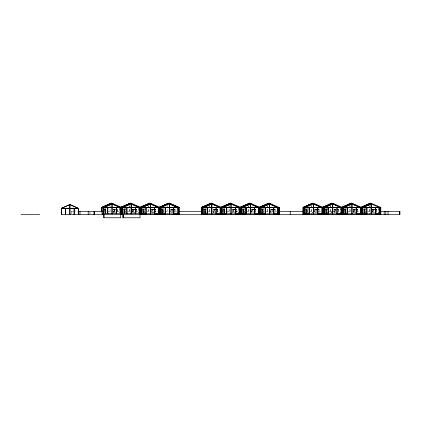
<?xml version="1.0" encoding="UTF-8"?>
<svg xmlns="http://www.w3.org/2000/svg" width="421" height="421" viewBox="0 0 421 421"><rect width="100%" height="100%" fill="white"/><g stroke="black" fill="none" stroke-linecap="round" stroke-linejoin="round"><path stroke-width="0.32" stroke-dasharray="2.1 1.58" d="M103.898 208.716L105.903 208.716M123.69 208.716L125.048 208.716L125.048 212.6M142.83 208.716L144.187 208.716L144.187 213.252M161.338 208.716L163.343 208.716L163.343 213.252M204.322 208.716L205.68 208.716L205.68 213.252M222.883 208.716L224.888 208.716L224.888 213.252M242.796 208.716L244.159 208.716L244.159 213.252M262.009 208.716L263.367 208.716L263.367 213.252M305.446 208.716L307.388 208.716L307.388 213.252M325.238 208.716L326.596 208.716L326.596 213.252M343.868 208.716L345.804 208.716L345.804 213.252M363.655 208.716L365.018 208.716L365.018 213.252M103.103 209.153L105.497 209.153M122.248 209.153L124.642 209.153M141.388 209.153L143.782 209.153M160.543 209.153L162.938 209.153L162.938 213.305M202.885 209.153L205.274 209.153M222.088 209.153L224.477 209.153M241.359 209.153L243.748 209.153M261.162 209.153L262.962 209.153M304.588 209.153L306.977 209.153M323.796 209.153L326.191 209.153M343.004 209.153L345.399 209.153M362.218 209.153L364.607 209.153M104.213 209.258L105.376 209.258L105.376 213.9M115.191 209.274L113.333 209.221L113.349 212.337L116.359 212.284M117.596 209.221L117.622 212.337M132.478 209.221L136.767 209.221L136.757 212.337L132.478 212.337L132.478 209.221L132.504 212.337M142.498 209.258L143.661 209.258L143.661 213.9M161.653 209.258L162.816 209.258L162.816 213.9M203.996 209.258L205.153 209.258L205.153 213.9M217.399 209.221L213.11 209.221L213.126 212.337L217.399 212.337L217.399 209.221L217.394 212.337M223.198 209.258L224.361 209.258L224.361 213.9M242.47 209.258L243.633 209.258L243.633 213.9M251.59 209.221L255.873 209.221L255.868 212.337L251.59 212.337L251.59 209.221L251.605 212.337M270.798 209.221L275.087 209.221L275.076 212.337L270.798 212.337L270.798 209.221L270.814 212.337M305.699 209.258L306.862 209.258L306.862 213.9M334.027 209.221L338.316 209.221L338.305 212.337L334.027 212.337L334.027 209.221L334.048 212.337M344.115 209.258L345.278 209.258L345.278 213.9M353.235 209.221L357.524 209.221L357.518 212.337L353.235 212.337L353.235 209.221L353.261 212.337M372.448 209.221L376.732 209.221L376.727 212.337L372.448 212.337L372.448 209.221L372.469 212.337M103.166 209.363L105.276 209.363M122.832 209.363L124.421 209.363M141.451 209.363L143.561 209.363L143.535 213.9L143.561 209.148M160.601 209.363L162.711 209.363M202.943 209.363L205.053 209.363L205.027 213.9L205.053 209.148M222.146 209.363L224.256 209.363L224.23 213.9L224.256 209.148M241.417 209.363L243.527 209.363M261.146 209.363L262.741 209.363M304.646 209.363L306.756 209.363M324.375 209.363L325.97 209.363M343.068 209.363L345.178 209.363M362.797 209.363L364.386 209.363M113.433 209.732L116.333 209.711M132.578 209.732L135.473 209.711M135.578 209.732L136.678 209.732L136.667 209.274M151.718 209.732L154.612 209.711M154.718 209.732L155.817 209.732L155.807 209.274M173.768 209.711L170.868 209.732L170.879 209.274M216.11 209.711L213.21 209.732L213.21 209.274M216.21 209.732L217.31 209.732M235.313 209.711L232.413 209.732L232.413 209.274M254.584 209.711L251.684 209.732L251.695 209.274M254.684 209.732L255.784 209.732L255.784 209.274M273.792 209.711L270.898 209.732L270.903 209.274M273.892 209.732L274.997 209.732L274.987 209.274M317.813 209.711L314.913 209.732L314.913 209.274M317.913 209.732L319.013 209.732L319.007 209.274M334.127 209.732L337.021 209.711M337.121 209.732L338.226 209.732L338.226 209.274M353.335 209.732L356.234 209.711M356.334 209.732L357.434 209.732L357.434 209.274M372.543 209.732L375.443 209.711M375.543 209.732L376.642 209.732L376.642 209.274M113.349 209.805L115.18 209.805M132.494 209.795L136.757 209.795M151.634 209.795L155.896 209.795M170.789 209.805L175.052 209.805M213.126 209.805L217.394 209.795M232.334 209.795L236.597 209.795M251.605 209.795L255.868 209.795M270.814 209.795L275.076 209.805M314.834 209.805L319.097 209.795M334.042 209.795L338.305 209.805M353.251 209.795L357.518 209.795M372.464 209.795L376.727 209.805M116.349 209.863L113.433 209.863L113.438 212.284M132.578 209.863L135.494 209.863M135.604 209.884L136.651 209.884M154.633 209.863L151.718 209.863L151.723 212.284M154.744 209.884L155.791 209.884M173.789 209.863L170.868 209.863L170.879 212.284L173.768 212.263M216.126 209.863L213.21 209.863L213.221 212.284L216.11 212.263M216.236 209.884L217.283 209.884M235.334 209.863L232.413 209.863L232.424 212.284L235.313 212.263M254.605 209.863L251.684 209.863L251.695 212.284L254.584 212.263M254.71 209.884L255.763 209.884M273.813 209.863L270.898 209.863L270.903 212.284L273.792 212.263M273.924 209.884L274.971 209.884M317.834 209.863L314.913 209.863L314.924 212.284L317.813 212.263M317.939 209.884L318.992 209.884M334.127 209.863L337.042 209.863M337.153 209.884L338.2 209.884M353.335 209.863L356.25 209.863M356.361 209.884L357.408 209.884M372.543 209.863L375.464 209.863M375.569 209.884L376.621 209.884M103.166 210.442L105.255 210.442M142.493 210.442L143.54 210.442M160.606 210.442L162.695 210.442M203.985 210.442L205.038 210.442M222.146 210.442L224.24 210.442M242.464 210.442L243.512 210.442M305.693 210.442L306.741 210.442M344.11 210.442L345.157 210.442M103.166 210.484L105.255 210.484M122.832 210.484L124.395 210.484M141.451 210.484L143.54 210.484M160.606 210.484L162.695 210.484M202.943 210.484L205.038 210.484M222.146 210.484L224.24 210.484M241.422 210.484L243.512 210.484M261.152 210.484L262.715 210.484M304.651 210.484L306.741 210.484M324.38 210.484L325.943 210.484M343.068 210.484L345.157 210.484M362.802 210.484L364.365 210.484M103.166 211.131L105.255 211.131L104.208 211.179M122.832 211.131L124.4 211.131M141.451 211.131L143.54 211.131L142.493 211.179M160.606 211.131L162.695 211.131L161.648 211.179M202.943 211.131L205.038 211.131L203.985 211.179M222.146 211.131L224.24 211.131L223.193 211.179M241.417 211.131L243.512 211.131L242.464 211.179M261.152 211.131L262.72 211.131M304.646 211.131L306.741 211.131L305.693 211.179M324.38 211.131L325.949 211.131M343.068 211.131L345.157 211.131L344.11 211.179M362.797 211.131L364.37 211.131M73.112 211.31L70.965 211.31L70.965 213.9M73.491 211.31L77.427 211.31M104.276 211.31L112.123 211.31M112.739 211.31L116.68 211.31M117.296 211.31L119.938 211.31M123.806 211.31L131.657 211.31M132.268 211.31L138.819 211.31M142.682 211.31L157.743 211.31M161.638 211.31L164.29 211.31M164.916 211.31L168.216 211.31M168.874 211.31L177.383 211.31M204.227 211.31L210.795 211.31M211.431 211.31L219.294 211.31M223.183 211.31L229.74 211.31M232.313 211.31L238.854 211.31M242.696 211.31L257.578 211.31M262.099 211.31L269.219 211.31M277.513 211.31L270.487 211.31L270.514 213.252M305.862 211.31L312.414 211.31L312.414 213.252L312.382 211.31M313.035 211.31L320.897 211.31M325.422 211.31L340.468 211.31M344.352 211.31L352.214 211.31M352.83 211.31L359.387 211.31M363.823 211.31L378.958 211.31M113.433 212.284L116.333 212.263M132.578 212.284L135.473 212.263M151.718 212.284L154.612 212.263M334.127 212.284L337.021 212.263M353.335 212.284L356.234 212.263M372.543 212.284L375.443 212.263M222.525 211.489L223.383 211.989M160.985 211.489L161.843 211.989M378.842 208.284L378.842 213.273M378.768 208.284L378.768 213.273M376.642 209.863L376.637 212.284M373.716 209.274L373.748 212.284M373.637 209.274L373.637 212.284M372.559 209.284L372.559 209.716M372.559 209.874L372.559 212.268M369.238 205.664L369.238 213.263M369.17 205.664L369.17 213.9M366.017 208.284L366.017 213.273M365.949 208.284L365.949 213.273M364.949 208.716L364.949 213.252M364.586 209.148L364.575 213.9M364.491 213.9L364.491 209.258L364.475 213.315M364.386 209.148L364.386 213.9M357.424 209.863L357.434 212.284M354.514 209.274L354.54 212.284M354.435 209.274L354.429 212.284M353.351 209.284L353.351 209.716M353.351 209.874L353.351 212.268M350.025 205.664L350.025 213.263M349.962 205.664L349.962 213.9M346.741 208.284L346.741 213.273M345.741 208.716L345.741 213.252M345.378 209.148L345.367 213.9M345.267 209.258L345.267 213.315M345.178 209.148L345.152 213.9M340.421 208.284L340.421 213.273M340.352 208.284L340.352 213.273M338.216 209.863L338.216 212.284M335.305 209.274L335.327 212.284M335.216 209.274L335.216 212.284M334.142 209.284L334.142 209.716M334.142 209.874L334.142 212.268M331.338 211.31L331.338 213.252M331.29 211.31L331.29 213.252M330.817 205.664L330.817 213.263M330.748 205.664L330.748 213.9M327.596 208.284L327.596 213.273M327.527 208.284L327.527 213.273M326.528 208.716L326.528 213.252M326.164 209.148L326.159 213.9M326.07 213.9L326.07 209.258L326.059 213.315M325.97 209.148L325.943 213.9M319.007 209.863L319.007 212.284M316.097 209.274L316.118 212.284M316.008 209.274L316.008 212.284M314.929 209.284L314.929 209.716M314.929 209.874L314.929 212.268M311.608 205.664L311.608 213.263M311.54 205.664L311.54 213.9M308.319 208.284L308.319 213.273M307.319 208.716L307.319 213.252M306.956 209.148L306.967 213.9M306.846 209.258L306.846 213.315M306.756 209.148L306.73 213.9M277.192 208.284L277.192 213.273M277.123 208.284L277.123 213.273M274.997 209.863L274.987 212.284M272.071 209.274L272.098 212.284M271.998 209.274L271.987 212.284M267.588 205.664L267.588 213.263M267.519 205.664L267.519 213.9M263.299 208.716L263.299 213.252M262.936 209.148L262.93 213.9M262.841 213.9L262.841 209.258L262.83 213.315M262.741 209.148L262.741 213.9M255.779 209.863L255.779 212.284M252.858 209.274L252.889 212.284M252.779 209.274L252.779 212.284M248.379 205.664L248.379 213.263M248.311 205.664L248.311 213.9M245.159 208.284L245.159 213.273M245.09 208.284L245.09 213.273M244.091 208.716L244.091 213.252M243.727 209.148L243.738 213.9M243.617 209.258L243.617 213.315M243.527 209.148L243.501 213.9M238.712 208.284L238.712 213.273M238.639 208.284L238.639 213.273M236.507 209.274L236.513 209.732M236.513 209.863L236.507 212.284M233.587 209.274L233.618 212.284M233.513 209.274L233.508 212.284M229.108 205.664L229.108 213.263M229.04 205.664L229.04 213.9M224.819 208.716L224.819 213.252M224.456 209.148L224.446 213.9M219.436 208.284L219.436 213.273M217.304 209.274L217.304 209.732M217.304 209.863L217.304 212.284M214.384 209.274L214.415 212.284M214.31 209.274L214.305 212.284M213.394 211.31L213.421 213.252M209.9 205.664L209.9 213.263M209.837 205.664L209.837 213.9M206.685 208.284L206.616 213.273M205.616 208.716L205.616 213.252M205.253 209.148L205.243 213.9M177.167 208.284L177.167 213.273M177.099 208.284L177.099 213.273M174.962 209.274L174.973 209.732M174.962 209.863L174.973 212.284L174.941 209.884M174.947 209.295L174.941 209.711M172.068 209.295L172.073 212.284M172.047 209.274L172.047 209.732M171.968 209.863L172.047 212.284M171.963 209.274L171.963 212.284M167.495 205.664L167.495 213.9M163.274 208.716L163.274 213.252M162.911 209.148L162.901 213.9M162.711 209.148L162.711 213.9M155.812 209.863L155.807 212.284M152.891 209.274L152.918 212.284M152.818 209.274L152.807 212.284M151.723 209.274L151.723 209.732M148.408 205.664L148.408 213.263M148.339 205.664L148.339 213.9M145.192 208.284L145.192 213.273M145.124 208.284L145.124 213.273M144.119 208.716L144.119 213.252M143.756 209.148L143.75 213.9M138.872 208.284L138.872 212.652M138.804 208.284L138.804 212.652M136.672 209.863L136.678 212.284M133.752 209.274L133.778 212.284M133.678 209.274L133.667 212.284M132.583 209.274L132.583 209.732M132.583 209.863L132.583 212.284M129.268 205.664L129.268 212.631M129.2 205.664L129.2 212.631M126.047 208.284L126.047 212.652M125.984 208.284L125.984 212.652M124.979 208.716L124.979 212.6M124.616 209.148L124.632 213.9M124.521 213.9L124.521 209.258L124.511 212.737M124.421 209.148L124.395 213.9M119.732 208.284L119.732 212.652M119.659 208.284L119.659 212.652M117.522 209.274L117.527 209.732M117.527 209.863L117.533 212.284M114.612 209.274L114.638 212.284M114.528 209.274L114.528 209.732M114.528 209.863L114.528 212.284L114.507 209.295M113.433 209.274L113.438 209.732M110.123 205.664L110.06 212.631M105.839 208.716L105.903 212.6M105.492 209.148L105.487 213.9M105.476 209.148L105.466 213.9M105.276 209.148L105.276 213.9M101.524 211.958L101.524 213.9M71.26 211.31L71.26 213.9M155.907 209.221L151.618 209.221L151.634 212.337L155.907 212.337L155.907 209.221M175.057 209.221L170.773 209.221L170.789 212.337L175.057 212.337L175.036 209.221M236.602 209.221L232.313 209.221L232.334 212.337L236.602 212.337L236.602 209.221M319.102 209.221L314.819 209.221L314.834 212.337L319.102 212.337L319.081 209.221M105.255 212.258L103.166 212.258L105.255 212.3M124.395 212.258L122.832 212.258L124.395 212.3M143.54 212.258L141.451 212.258L143.54 212.3M162.695 212.258L160.606 212.258L162.695 212.3M205.038 212.258L202.943 212.258L205.038 212.3M224.24 212.258L222.146 212.258L224.24 212.3M243.512 212.258L241.417 212.258L243.512 212.3M262.715 212.258L261.152 212.258L262.715 212.3M306.741 212.258L304.646 212.258L306.741 212.3M325.943 212.258L324.38 212.258L325.943 212.3M345.157 212.258L343.068 212.258L345.157 212.3M364.365 212.258L362.797 212.258L364.365 212.3M89.983 213.9L89.983 211.958L89.957 213.9"/><path stroke-width="0.63" d="M101.524 211.31L101.524 207.427L111.128 203.222L112.933 204.011M120.669 207.427L130.273 203.222L131.247 203.222L121.643 207.427L121.643 212.605M120.743 207.427L130.368 203.222L120.743 207.427M139.809 207.427L149.413 203.222M158.964 207.427L168.568 203.222L169.542 203.222L179.146 207.427L179.146 214.542M201.306 214.542L201.306 207.427L211.005 203.222M220.509 207.427L230.208 203.222M239.781 207.427L249.479 203.222M258.989 207.427L268.593 203.222L271.624 204.506M303.978 214.542L303.978 207.427L313.587 203.222L312.682 203.222L303.009 207.427L304.125 207.427M322.218 207.427L331.822 203.222L334.853 204.506M341.426 207.427L351.03 203.222M360.639 207.427L370.243 203.222M69.839 204.638L61.545 208.263L78.206 208.263L69.912 204.638L69.928 208.263M102.498 214.542L102.429 207.427L112.102 203.222L111.202 203.222L101.598 207.427L101.619 211.31M103.503 207.664L112.044 203.927L120.632 207.664L103.519 207.664L103.519 213.9M112.102 203.927L103.577 207.664L103.577 213.9M139.883 207.427L149.487 203.222L150.386 203.222L140.709 207.427M141.788 207.664L150.329 203.927L158.859 207.664L158.843 213.9M141.861 207.664L150.386 203.927L158.917 207.664L158.917 213.9M169.542 203.222L159.938 207.427L159.938 214.542M160.954 213.9L160.943 207.664L169.484 203.927L178.43 207.848M210.979 203.222L201.375 207.427L201.401 213.9L201.448 207.427M220.409 213.9L220.409 207.664L203.296 207.664L211.879 203.927L203.28 207.664L203.296 213.9M220.578 207.427L230.182 203.222M221.409 207.427L231.087 203.222L230.113 203.222M239.849 207.427L249.453 203.222M231.013 203.222L240.691 207.427L250.358 203.222L249.385 203.222L252.411 204.506M241.77 213.9L241.759 207.664L250.358 203.927L241.828 207.664L241.828 213.9M259.889 207.427L269.566 203.222L268.666 203.222L259.057 207.427L257.257 206.637M260.967 213.9L260.983 207.664L269.508 203.927L278.097 207.664L278.097 213.9M269.566 203.927L261.036 207.664L261.036 213.9M303.152 213.9L303.104 207.427L312.708 203.222L303.078 207.427L303.009 214.542M304.988 207.664L313.587 203.927M322.286 207.427L331.895 203.222L332.795 203.222L323.118 207.427L322.097 207.332M324.212 207.664L332.795 203.927L324.196 207.664L324.212 213.9L324.265 207.664L341.326 207.664L332.737 203.927L341.684 207.848M341.499 207.427L351.103 203.222L352.003 203.222L342.331 207.427L341.305 207.332M343.404 207.664L351.945 203.927L360.476 207.664L360.46 213.9M360.708 207.427L370.312 203.222L371.217 203.222L361.539 207.427L360.518 207.332M101.835 207.332L102.645 207.332L102.645 207.848M120.98 207.332L121.785 207.332L131.178 203.222L140.851 207.427L140.819 214.542M120.616 207.332L121.422 207.332M139.761 207.332L140.924 207.332L140.924 207.848M158.901 207.332L160.08 207.332L169.468 203.222L179.072 207.427M178.051 207.332L178.862 207.332L178.862 207.848M220.394 207.332L221.625 207.332L221.625 207.848M239.596 207.332L240.896 207.332L240.901 213.9M258.868 207.332L260.104 207.332L260.104 207.848M278.076 207.332L278.886 207.332M379.726 207.332L380.531 207.332L380.531 207.848M101.524 207.427L102.645 207.427M121.422 207.427L121.711 207.427L121.711 212.647M140.567 207.427L140.924 207.427M159.706 207.427L159.991 207.427L159.991 214.542M178.862 207.427L179.146 207.427M201.306 207.427L202.422 207.427M221.199 207.427L221.625 207.427M240.402 207.427L240.896 207.427M259.673 207.427L260.104 207.427M278.886 207.427L279.17 207.427L279.17 214.542M322.528 207.332L323.333 207.427M341.736 207.332L342.541 207.427M360.944 207.332L361.755 207.427M380.531 207.427L380.821 207.427L380.821 214.542M103.708 207.616L120.369 207.616M122.853 207.616L139.514 207.616L131.22 203.99L131.22 207.616M141.993 207.616L158.654 207.616M161.148 207.616L177.804 207.616L169.51 203.99L169.521 207.616M203.485 207.616L220.146 207.616L211.852 203.99L211.858 207.616M222.693 207.616L239.349 207.616M241.964 207.616L258.62 207.616M261.173 207.616L277.834 207.616M305.193 207.616L321.849 207.616L313.556 203.99L313.556 207.616M324.402 207.616L341.063 207.616M343.61 207.616L360.271 207.616M379.479 207.616L362.823 207.616L371.117 203.99L371.106 207.616M122.664 207.664L139.777 207.664L139.777 213.9M141.803 207.664L141.803 213.9L141.793 207.664L158.917 207.664M160.954 207.664L178.067 207.664L178.067 213.9M239.612 213.9L239.612 207.664L222.499 207.664L231.029 203.927L239.97 207.848M241.77 207.664L258.883 207.664L258.883 213.9M260.983 207.664L278.097 207.664M362.628 207.664L379.742 207.664M122.216 207.848L122.648 207.848M160.512 207.848L160.943 207.848M241.328 207.848L241.759 207.848M323.765 207.848L324.196 207.848M362.186 207.848L362.618 207.848M78.532 211.31L102.498 211.31M179.335 211.31L201.622 211.31M278.786 211.31L303.288 211.31M380.626 211.31L399.95 211.31L399.95 214.542L61.34 214.542L61.355 208.311L78.369 208.353L78.353 214.5M102.498 213.468L121.232 213.468M122.074 213.468L140.819 213.468M141.83 213.852L146.024 213.852L146.024 207.706M160.985 213.852L165.174 213.852L165.164 207.706M177.967 213.852L173.778 213.852L173.784 207.706M203.322 213.852L207.516 213.852L207.516 207.706M220.309 213.852L216.115 213.852L216.126 207.706M222.53 213.852L226.719 213.852L226.709 207.706M241.801 213.852L245.99 213.852M261.009 213.852L265.204 213.852M305.03 213.852L309.219 213.852L309.219 207.706M317.823 213.852L322.012 213.852L322.002 207.706M324.238 213.852L328.433 213.852L328.417 207.706M343.447 213.852L347.641 213.852L347.625 207.706M362.66 213.852L366.849 213.852L366.849 207.706M141.788 213.9L179.146 213.9M201.306 213.9L279.17 213.9M303.009 213.9L380.821 213.9M21.05 214.542L39.616 214.542M371.143 203.222L380.821 207.427M380.105 207.848L371.143 203.927L362.618 207.664L362.628 213.9M351.935 203.222L361.613 207.427L361.607 214.542M351.103 203.222L355.908 205.322M332.722 203.222L342.399 207.427L342.399 214.542M313.513 203.927L322.475 207.848M269.493 203.222L279.17 207.427M269.493 203.927L278.455 207.848L278.455 213.9M250.285 203.222L259.962 207.427L259.962 214.542M258.883 207.664L250.3 203.927L259.247 207.848M239.612 207.664L231.087 203.927L222.556 207.664L222.499 213.9M211.81 203.222L221.488 207.427L221.478 214.542M213.936 204.506L210.91 203.222L211.879 203.222L202.206 207.427L202.206 213.9M211.81 203.927L220.767 207.848L220.767 213.9M150.318 203.222L159.991 207.427M149.487 203.222L152.444 204.506M155.381 205.79L157.138 206.564M140.135 207.848L131.178 203.927L122.648 207.664L122.648 213.9M112.033 203.222L121.711 207.427M111.202 203.222L114.159 204.506M112.033 203.927L120.99 207.848L120.99 213.9M399.418 211.31L399.418 214.542M388.03 211.31L388.03 214.542M385.831 211.31L385.831 214.542M384.178 211.31L384.178 214.542M380.605 207.427L380.605 213.9M379.674 207.664L379.742 213.9M379.631 207.706L379.642 213.852L375.453 213.852L375.458 207.706M375.364 207.706L375.374 213.9M371.196 203.99L371.185 207.616M371.196 207.706L371.201 213.9M371.101 207.706L371.117 213.9M366.928 207.706L366.923 213.9M362.686 207.664L362.686 213.9M361.755 207.332L361.755 207.848M361.397 207.427L361.397 213.9M361.323 207.332L361.323 207.848M360.429 207.706L360.434 213.852L356.24 213.852L356.25 207.706M356.171 207.706L356.161 213.9M351.977 203.99L351.982 207.616M351.993 207.706L351.977 213.9M351.898 203.99L351.893 207.616M351.898 207.706L351.893 213.9M347.725 207.706L347.714 213.9M342.541 207.332L342.541 207.848M342.184 207.427L342.184 213.9M342.115 207.332L342.115 207.848M341.257 207.664L341.252 213.9M341.21 207.706L341.226 213.852L337.032 213.852L337.047 207.706M336.953 207.706L336.947 213.9M332.774 203.99L332.779 207.616M332.779 207.706L332.774 213.9M332.69 203.99L332.695 207.616M332.69 207.706L332.679 213.9M328.517 207.706L328.512 213.9M323.333 207.332L323.333 207.848M323.191 214.542L323.191 207.427L313.513 203.222L303.909 207.427L303.909 213.9M322.975 207.427L322.975 213.9M322.902 207.332L322.902 207.848M322.054 213.9L322.112 207.664L304.999 207.664L305.057 213.9M317.829 207.706L317.834 213.852M313.556 207.706L313.571 213.9M313.477 203.99L313.471 207.616M313.487 207.706L313.477 213.9M309.293 207.706L309.298 213.9M304.125 207.332L304.125 213.9M303.315 207.332L303.315 213.9M290.248 211.31L290.248 214.542M279.102 207.427L279.102 213.9M278.955 207.427L278.955 213.9M278.039 207.664L278.028 213.9M277.986 207.706L277.981 213.852L273.803 213.852L273.808 207.706M273.718 207.706L273.729 213.9M269.54 203.99L269.551 207.616M269.551 207.706L269.545 213.9M269.461 203.99L269.451 207.616M269.451 207.706L269.461 213.9M265.288 207.706L265.288 213.9L265.204 207.706M265.188 207.706L265.193 213.852M259.673 207.332L259.746 213.9M258.815 207.664L258.826 213.9M258.773 207.706L258.778 213.852L254.594 213.852L254.605 207.706M254.521 207.706L254.521 213.9M250.342 203.99L250.327 207.616M250.337 207.706L250.342 213.9M250.258 203.99L250.248 207.616M250.248 207.706L250.258 213.9M245.98 207.706L245.985 213.852M240.749 207.427L240.749 214.542M240.691 207.427L240.691 214.542M240.475 207.427L240.475 213.9M240.402 207.332L240.402 207.848M239.544 207.664L239.544 213.9M239.496 207.706L239.496 213.852L235.323 213.852L235.334 207.706M235.25 207.706L235.244 213.9M231.055 203.99L231.066 207.616M231.071 207.706L231.066 213.9M230.971 203.99L230.976 207.616M230.971 207.706L230.987 213.9M226.798 207.706L226.808 213.9M221.272 207.427L221.272 213.9M220.336 207.664L220.351 213.9M216.047 207.706L216.047 213.9M211.868 207.706L211.858 213.9M211.774 203.99L211.768 207.616M211.779 207.706L211.768 213.9M207.59 207.706L207.6 213.9M202.422 207.848L202.422 207.332L201.612 207.332L201.612 213.9M202.275 207.427L202.275 214.542M178.93 207.427L178.93 213.9M178.004 207.664L178.015 213.9M173.705 207.706L173.689 213.9M169.51 207.706L169.521 213.9M169.442 203.99L169.426 207.616M169.442 207.706L169.431 213.9M165.258 207.706L165.258 213.9M161.011 207.664L161.011 213.9M159.775 207.427L159.775 213.9M158.801 207.706L158.801 213.852L154.623 213.852L154.639 207.706M154.549 207.706L154.549 213.9M150.36 203.99L150.376 207.616M150.36 207.706L150.376 213.9M150.271 203.99L150.286 207.616M150.281 207.706L150.286 213.9M146.098 207.706L146.098 213.9M141.293 214.542L141.293 212.647L140.377 212.647L140.377 213.9M140.567 207.332L140.582 213.694M140.135 212.689L140.135 213.9M140.019 214.542L140.019 217.778L123.016 217.778L123.016 214.542M139.704 207.664L139.719 213.9M139.667 207.706L139.677 213.852M135.488 207.706L135.499 213.852M135.404 207.706L135.409 213.852M131.22 207.706L131.231 213.9M131.147 203.99L131.131 207.616M131.147 207.706L131.131 213.9M126.963 213.852L126.884 207.706L126.874 213.852M123.279 214.542L123.279 217.778M123.048 214.542L123.048 217.778M122.721 207.664L122.721 213.9M122.074 214.542L122.085 212.647L121.232 212.647L121.232 214.542M121.495 207.427L121.495 212.647M120.559 213.9L120.564 207.664L120.648 217.778L103.871 217.778L103.892 214.542M116.354 207.706L116.338 213.852M116.27 207.706L116.259 213.852M112.081 203.99L112.091 207.616M112.075 207.706L112.091 213.9M111.997 203.99L111.991 207.616M112.002 207.706L111.991 213.9M107.818 207.706L107.813 213.852M107.734 207.706L107.723 213.852M103.903 214.542L103.903 217.778M101.671 207.427L101.671 211.31M94.383 211.31L94.383 214.542M94.251 213.468L94.251 214.542M93.994 211.31L93.994 214.542M88.21 211.31L88.21 214.542M79.969 211.31L79.969 214.542M78.659 211.31L78.659 214.542M78.395 214.542L78.411 208.311L69.87 204.574L61.34 208.311L61.398 214.5M74.175 208.353L74.185 214.5M74.096 208.353L74.096 214.542M69.928 208.353L69.918 214.542M69.828 204.638L69.833 208.263M69.833 208.353L69.839 214.542M65.56 208.353L65.571 214.5M168.663 203.222L159.033 207.427L168.637 203.222M352.003 203.927L343.478 207.664L343.42 213.9L343.478 207.664L360.534 207.664L352.003 203.927M317.75 213.9L317.744 207.706L317.734 213.9M246.08 213.9L246.08 207.706L246.064 213.9M65.66 214.542L65.66 208.353L65.65 214.542"/></g></svg>
